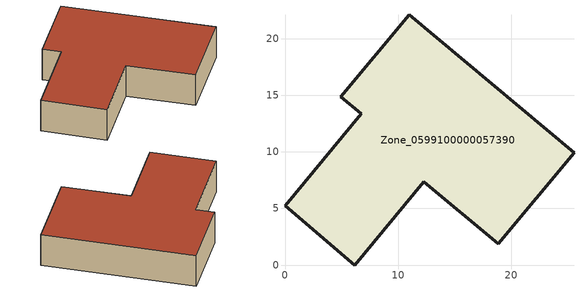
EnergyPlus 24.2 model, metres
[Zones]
Zone_0599100000057390
 floor ground (C_G): 18.82,1.89 12.27,7.36 6.17,0 0,5.24 6.74,13.34 4.94,14.84 10.97,22.08 25.52,9.92 z0
 wall outside (C_F): 12.27,7.36 18.82,1.89 25.52,9.92 10.97,22.08 4.94,14.84 6.74,13.34 0,5.24 6.17,0 12.27,7.36 z0:4.36
 roof outside (C_R): 4.94,14.84 6.74,13.34 0,5.24 6.17,0 12.27,7.36 18.82,1.89 25.52,9.92 10.97,22.08 z4.36
[BUILDING]
Pand.0599100000057390: North Axis=0; Terrain=City; Loads Convergence Tolerance Value=0.04; Temperature Convergence Tolerance Value=0.4; Solar Distribution=FullExterior; Maximum Number of Warmup Days=25; Minimum Number of Warmup Days=1
[Site:Location]
Rotterdam.The.Hague.AP_ZH_NLD Design_Conditions: Latitude=51.96; Longitude=4.45; Time Zone=1; Elevation=-4.5
[SITE:GROUNDTEMPERATURE:BUILDINGSURFACE]
18, 18, 18, 18, 18, 18, 18, 18, 18, 18, 18, 18
[MATERIAL] Thermal Absorptance=0.9; Solar Absorptance=0.7; Visible Absorptance=0.7
Name | Roughness | Thickness | Conductivity | Density | Specific Heat
G.D.1965 | MediumSmooth | 0.15 | 1 | 540 | 1210
F.D.1965 | Rough | 0.3 | 0.857143 | 1920 | 840
R.D.1965 | MediumRough | 0.2 | 0.08 | 1500 | 1000
[CONSTRUCTION]
C_G: G.D.1965
C_F: F.D.1965
C_R: R.D.1965
[ZONE]
Zone_0599100000057390: Type=1; Multiplier=1; Ceiling Height=Autocalculate; Volume=Autocalculate; Floor Area=autocalculate; Part of Total Floor Area=Yes
[ZONEINFILTRATION:DESIGNFLOWRATE]
Infil_Zone_0599100000057390: Zone or ZoneList or Space or SpaceList=Zone_0599100000057390; Schedule=AlwaysOn; Design Flow Rate Calculation Method=Flow/Area; Flow Rate per Floor Area=0.0042; Constant Term Coefficient=1; Temperature Term Coefficient=0; Velocity Term Coefficient=0; Velocity Squared Term Coefficient=0
[HVACTEMPLATE:ZONE:IDEALLOADSAIRSYSTEM]
Zone_0599100000057390: Maximum Heating Supply Air Temperature=50; Minimum Cooling Supply Air Temperature=13; Maximum Heating Supply Air Humidity Ratio=0.0156; Minimum Cooling Supply Air Humidity Ratio=0.0077; Heating Limit=NoLimit; Cooling Limit=NoLimit; Dehumidification Control Type=ConstantSensibleHeatRatio; Cooling Sensible Heat Ratio=0.7; Dehumidification Setpoint=60; Humidification Control Type=None; Humidification Setpoint=30; Outdoor Air Method=None; Outdoor Air Flow Rate per Person=0.00944; Outdoor Air Flow Rate per Zone Floor Area=0; Outdoor Air Flow Rate per Zone=0; Demand Controlled Ventilation Type=None; Outdoor Air Economizer Type=NoEconomizer; Heat Recovery Type=None; Sensible Heat Recovery Effectiveness=0.7; Latent Heat Recovery Effectiveness=0.65
[ZONECONTROL:THERMOSTAT]
ThermostatControl_Zone_0599100000057390: Zone or ZoneList=Zone_0599100000057390; Control Type Schedule=DualSetpointControlType; Control 1=Thermostat_Zone_0599100000057390; Temperature Difference Between Cutout And Setpoint=0
[THERMOSTATSETPOINT:DUALSETPOINT]
Thermostat_Zone_0599100000057390: Heating Setpoint Temperature Schedule=HeatingSetpoint_Zone_0599100000057390; Cooling Setpoint Temperature Schedule=CoolingSetpoint_Zone_0599100000057390
[SCHEDULE:COMPACT]
HeatingSetpoint_Zone_0599100000057390: Through: 12/31, For: AllDays, Until: 24:00, 21
CoolingSetpoint_Zone_0599100000057390: Through: 12/31, For: AllDays, Until: 24:00, 24
DualSetpointControlType: Through: 12/31, For: AllDays, Until: 24:00, 4
AlwaysOn: Through: 12/31, For: AllDays, Until: 24:00, 1
